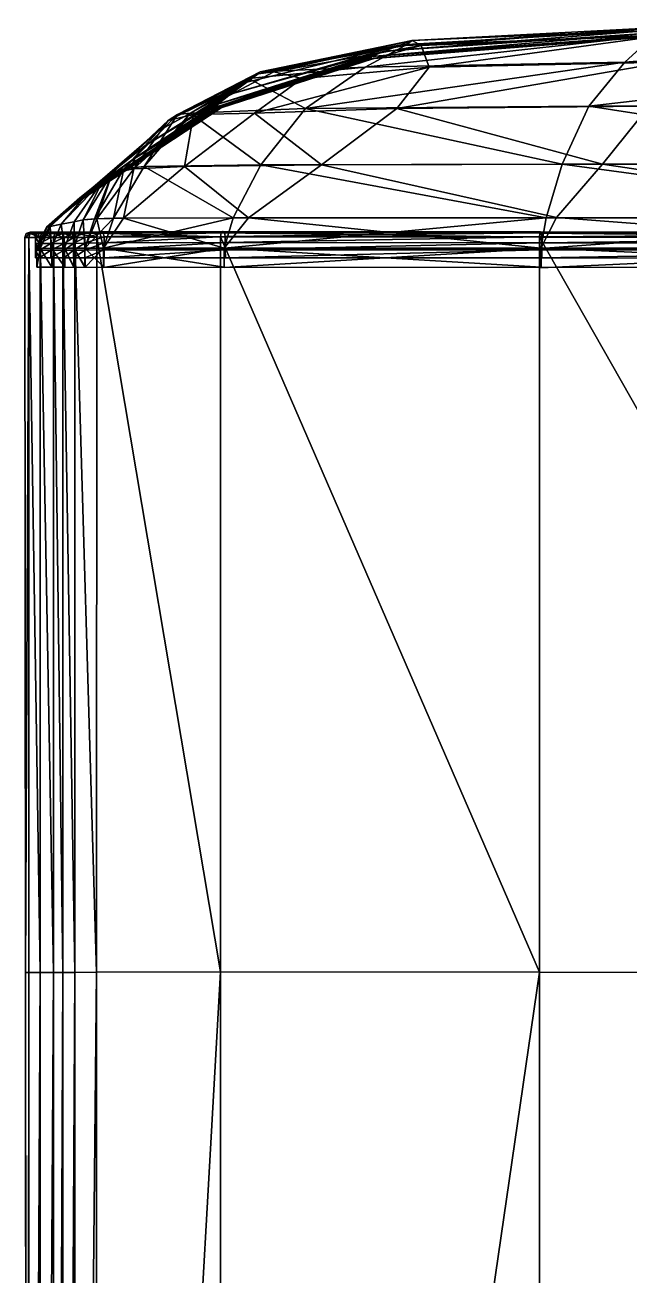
# Model space of a CAD drawing. Header units: centimetres. Extents: x -507 to 507, y -426 to 426.
# Drawn here: x -507.2 to -467, y 342.4 to 425.7 of the extents above; entities that cross this region are included whole.
import ezdxf

# ---------------------------------------------------------------- set-up
doc = ezdxf.new("R2010")
doc.units = ezdxf.units.CM
doc.layers.add('fabric', color=7, linetype='Continuous', true_color=0xb01a1a)

msp = doc.modelspace()

# ---------------------------------------------------------------- meshes
at = {"layer": 'fabric', "color": 161, "true_color": 0x9a9ae5}
mesh = msp.add_polyface(dxfattribs=at)
corners = [(-488.524, 420.157, 173.989), (-469.65, 420.322, 175.136), (-471.406, 416.458, 182.663), (-491.495, 416.397, 180.326), (-472.476, 412.882, 186.623), (-467.235, 423.239, 163.12), (-465.267, 425.038, 147.776), (-484.539, 422.913, 165.264), (-481.886, 424.367, 152.949), (-465.948, 425.15, 73.087), (-483.271, 423.984, 75.293), (-484.134, 423.623, 27.753), (-466.458, 424.946, 27.202), (-465.303, 425.385, 106.683), (-482.175, 424.403, 110.809), (-466.505, 424.879, -33.253), (-484.205, 423.503, -33.253), (-466.379, 424.879, -89.053), (-483.985, 423.503, -89.054), (-464.849, 425.551, 130.272), (-481.406, 424.697, 135.745), (-468.722, 416.457, -381.019), (-465.624, 420.322, -373.946), (-482.43, 420.156, -375.181), (-487.47, 416.397, -381.404), (-471.804, 412.887, -384.975), (-464.552, 423.239, -363.29), (-480.29, 422.912, -366.796), (-464.596, 425.038, -349.308), (-480.824, 424.366, -354.821), (-465.948, 425.149, -275.072), (-466.472, 424.946, -234.183), (-484.158, 423.623, -234.735), (-483.271, 423.984, -277.278), (-465.303, 425.385, -308.668), (-482.175, 424.402, -312.794), (-466.559, 424.878, -188.716), (-484.301, 423.503, -188.716), (-466.448, 424.878, -147.902), (-484.105, 423.503, -147.902), (-472.83, 410.852, -386.279), (-492.335, 412.882, -385.257), (-481.406, 424.696, -337.731), (-464.849, 425.551, -332.257), (-466.374, 424.879, -120.976), (-483.976, 423.502, -120.976)]
mesh.append_faces([[corners[k] for k in face] for face in [(0, 1, 2), (3, 2, 4), (5, 1, 0), (6, 5, 7), (7, 8, 6), (9, 10, 11), (11, 12, 9), (10, 9, 13), (13, 14, 10), (15, 12, 11), (11, 16, 15), (17, 15, 16), (16, 18, 17), (19, 6, 8), (8, 20, 19), (13, 19, 20), (20, 14, 13), (21, 22, 23), (23, 24, 21), (25, 21, 24), (26, 27, 23), (23, 22, 26), (27, 26, 28), (28, 29, 27), (30, 31, 32), (32, 33, 30), (34, 30, 33), (33, 35, 34), (36, 37, 32), (32, 31, 36), (37, 36, 38), (38, 39, 37), (40, 25, 41), (42, 43, 34), (34, 35, 42), (43, 42, 29), (29, 28, 43), (44, 45, 39), (39, 38, 44), (45, 44, 17), (17, 18, 45)]], dxfattribs={"vtx2": -1, "color": 161})
mesh = msp.add_polyface(dxfattribs=at)
corners = [(-472.857, 411.947, 188.301), (-445.053, 411.917, 189.438), (-445.066, 411.82, 189.704), (-472.908, 411.854, 188.587), (-472.805, 411.864, 188.016), (-445.04, 411.836, 189.171), (-444.69, 416.451, 183.786), (-471.406, 416.458, 182.663), (-469.65, 420.322, 175.136), (-444.252, 420.348, 175.476), (-444.958, 412.865, 187.735), (-472.476, 412.882, 186.623), (-467.235, 423.239, 163.12), (-465.267, 425.038, 147.776), (-443.154, 425.165, 143.579), (-443.649, 423.313, 161.086), (-443.28, 425.465, 71.332), (-465.948, 425.15, 73.087), (-466.458, 424.946, 27.202), (-443.14, 425.618, 103.4), (-465.303, 425.385, 106.683), (-466.505, 424.879, -33.253), (-466.379, 424.879, -89.053), (-443.364, 425.288, -89.054), (-443.395, 425.288, -33.253), (-443.39, 425.332, 26.763), (-464.849, 425.551, 130.272), (-443.041, 425.726, 125.916), (-472.857, 411.946, -386.657), (-472.908, 411.854, -386.942), (-445.066, 411.82, -385.337), (-445.053, 411.917, -385.071), (-472.805, 411.864, -386.371), (-445.04, 411.836, -384.805), (-468.722, 416.457, -381.019), (-471.804, 412.887, -384.975), (-444.79, 412.87, -383.365), (-444.02, 416.45, -379.419), (-465.624, 420.322, -373.946), (-442.978, 423.312, -359.896), (-464.552, 423.239, -363.29), (-442.986, 425.165, -344.77), (-464.596, 425.038, -349.308), (-465.948, 425.149, -275.072), (-465.303, 425.385, -308.668), (-443.14, 425.618, -305.385), (-466.472, 424.946, -234.183), (-443.28, 425.464, -273.317), (-443.409, 425.288, -188.716), (-466.559, 424.878, -188.716), (-443.393, 425.332, -233.744), (-443.381, 425.288, -147.902), (-466.448, 424.878, -147.902), (-445.046, 410.855, -384.666), (-464.849, 425.551, -332.257), (-443.041, 425.726, -327.901), (-443.363, 425.288, -120.976), (-466.374, 424.879, -120.976), (-472.833, 410.834, 187.938)]
mesh.append_faces([[corners[k] for k in face] for face in [(0, 1, 2), (2, 3, 0), (1, 0, 4), (4, 5, 1), (6, 7, 8), (8, 9, 6), (7, 6, 10), (10, 11, 7), (12, 13, 14), (14, 15, 12), (8, 12, 15), (15, 9, 8), (16, 17, 18), (19, 20, 17), (21, 22, 23), (23, 24, 21), (18, 21, 24), (24, 25, 18), (26, 20, 19), (13, 26, 27), (28, 29, 30), (30, 31, 28), (32, 28, 31), (31, 33, 32), (34, 35, 36), (36, 37, 34), (38, 34, 37), (39, 40, 38), (41, 42, 40), (43, 44, 45), (46, 43, 47), (48, 49, 46), (46, 50, 48), (49, 48, 51), (51, 52, 49), (53, 36, 35), (45, 44, 54), (55, 54, 42), (56, 57, 52), (23, 22, 57), (58, 11, 10)]], dxfattribs={"vtx2": -1, "color": 161})
mesh = msp.add_polyface(dxfattribs=at)
corners = [(-494.038, 411.965, 185.777), (-472.857, 411.947, 188.301), (-472.908, 411.854, 188.587), (-494.149, 411.87, 186.052), (-493.927, 411.885, 185.501), (-472.805, 411.864, 188.016), (-471.406, 416.458, 182.663), (-491.495, 416.397, 180.326), (-488.524, 420.157, 173.989), (-472.476, 412.882, 186.623), (-493.343, 412.878, 184.182), (-491.538, 422.615, 157.235), (-481.886, 424.367, 152.949), (-484.539, 422.913, 165.264), (-492.316, 422.168, 166.107), (-467.235, 423.239, 163.12), (-494.374, 420.441, 28.238), (-484.134, 423.623, 27.753), (-483.271, 423.984, 75.293), (-493.53, 421.124, 77.232), (-482.175, 424.403, 110.809), (-492.443, 421.916, 114.436), (-483.985, 423.503, -89.054), (-484.205, 423.503, -33.253), (-494.408, 420.213, -33.253), (-491.68, 422.472, 140.558), (-481.406, 424.697, 135.745), (-472.857, 411.946, -386.657), (-472.805, 411.864, -386.371), (-493.927, 411.885, -386.579), (-494.038, 411.964, -386.854), (-472.908, 411.854, -386.942), (-494.149, 411.869, -387.13), (-487.47, 416.397, -381.404), (-482.43, 420.156, -375.181), (-491.935, 419.853, -373.134), (-492.335, 412.882, -385.257), (-471.804, 412.887, -384.975), (-480.29, 422.912, -366.796), (-488.738, 422.168, -368.092), (-480.824, 424.366, -354.821), (-490.644, 422.615, -359.221), (-493.53, 421.124, -279.217), (-492.443, 421.916, -316.421), (-482.175, 424.402, -312.794), (-483.271, 423.984, -277.278), (-484.158, 423.623, -234.735), (-494.401, 420.441, -235.219), (-484.301, 423.503, -188.716), (-494.517, 420.213, -188.716), (-484.105, 423.503, -147.902), (-491.68, 422.472, -342.543), (-481.406, 424.696, -337.731), (-494.294, 420.213, -147.902), (-483.976, 423.502, -120.976), (-494.147, 420.213, -120.976), (-493.958, 410.843, 185.467)]
mesh.append_faces([[corners[k] for k in face] for face in [(0, 1, 2), (2, 3, 0), (1, 0, 4), (4, 5, 1), (6, 7, 8), (9, 10, 7), (11, 12, 13), (14, 13, 8), (8, 13, 15), (16, 17, 18), (19, 18, 20), (20, 21, 19), (22, 23, 24), (23, 17, 16), (25, 21, 20), (20, 26, 25), (11, 25, 26), (26, 12, 11), (27, 28, 29), (29, 30, 27), (31, 27, 30), (30, 32, 31), (33, 34, 35), (33, 36, 37), (38, 39, 35), (35, 34, 38), (39, 38, 40), (40, 41, 39), (42, 43, 44), (44, 45, 42), (45, 46, 47), (47, 46, 48), (49, 48, 50), (51, 52, 44), (44, 43, 51), (52, 51, 41), (41, 40, 52), (53, 50, 54), (55, 54, 22), (56, 10, 9)]], dxfattribs={"vtx2": -1, "color": 161})
mesh = msp.add_polyface(dxfattribs=at)
corners = [(-502.016, 411.864, 180.676), (-493.927, 411.885, 185.501), (-494.038, 411.965, 185.777), (-499.287, 416.303, 175.954), (-491.495, 416.397, 180.326), (-493.343, 412.878, 184.182), (-496.184, 419.854, 171.148), (-488.524, 420.157, 173.989), (-492.316, 422.168, 166.107), (-497.052, 419.756, 162.065), (-491.538, 422.615, 157.235), (-484.539, 422.913, 165.264), (-499.932, 416.827, 28.665), (-494.374, 420.441, 28.238), (-493.53, 421.124, 77.232), (-483.271, 423.984, 75.293), (-499.228, 417.678, 78.93), (-492.443, 421.916, 114.436), (-494.408, 420.213, -33.253), (-494.157, 420.213, -89.053), (-499.951, 416.543, -33.244), (-483.985, 423.503, -89.054), (-484.205, 423.503, -33.253), (-491.68, 422.472, 140.558), (-497.678, 419.36, 144.772), (-498.317, 418.666, 117.612), (-496.603, 416.303, -377.939), (-500.653, 412.858, -381.453), (-492.335, 412.882, -385.257), (-487.47, 416.397, -381.404), (-491.935, 419.853, -373.134), (-495.99, 419.756, -364.051), (-488.738, 422.168, -368.092), (-490.644, 422.615, -359.221), (-493.53, 421.124, -279.217), (-494.401, 420.441, -235.219), (-499.956, 416.827, -235.642), (-492.443, 421.916, -316.421), (-499.228, 417.678, -280.916), (-483.271, 423.984, -277.278), (-494.517, 420.213, -188.716), (-484.301, 423.503, -188.716), (-484.105, 423.503, -147.902), (-494.294, 420.213, -147.902), (-500.046, 416.543, -188.709), (-493.952, 410.86, -386.53), (-497.678, 419.359, -346.757), (-491.68, 422.472, -342.543), (-498.317, 418.666, -319.598), (-499.851, 416.543, -147.891), (-494.147, 420.213, -120.976), (-483.976, 423.502, -120.976), (-499.722, 416.542, -120.96)]
mesh.append_faces([[corners[k] for k in face] for face in [(0, 1, 2), (3, 4, 5), (4, 3, 6), (6, 7, 4), (8, 6, 9), (9, 10, 8), (11, 8, 10), (7, 6, 8), (12, 13, 14), (15, 14, 13), (16, 14, 17), (18, 13, 12), (19, 18, 20), (18, 19, 21), (13, 18, 22), (23, 10, 9), (9, 24, 23), (17, 23, 24), (24, 25, 17), (26, 27, 28), (28, 29, 26), (30, 26, 29), (26, 30, 31), (32, 33, 31), (31, 30, 32), (34, 35, 36), (37, 34, 38), (35, 34, 39), (36, 35, 40), (41, 40, 35), (42, 43, 40), (44, 40, 43), (45, 28, 27), (46, 47, 37), (37, 48, 46), (47, 46, 31), (31, 33, 47), (49, 43, 50), (51, 50, 43), (21, 19, 50), (52, 50, 19)]], dxfattribs={"vtx2": -1, "color": 161})
mesh = msp.add_polyface(dxfattribs=at)
corners = [(-502.201, 411.946, 180.885), (-494.038, 411.965, 185.777), (-494.149, 411.87, 186.052), (-502.386, 411.854, 181.094), (-502.016, 411.864, 180.676), (-493.343, 412.878, 184.182), (-501.326, 412.854, 179.47), (-499.287, 416.303, 175.954), (-500.637, 416.133, 166.384), (-497.052, 419.756, 162.065), (-496.184, 419.854, 171.148), (-503.563, 414.207, 29.043), (-499.932, 416.827, 28.665), (-499.228, 417.678, 78.93), (-502.868, 414.756, 80.413), (-498.317, 418.666, 117.612), (-502.008, 415.393, 120.386), (-493.53, 421.124, 77.232), (-492.443, 421.916, 114.436), (-499.951, 416.543, -33.244), (-494.408, 420.213, -33.253), (-499.732, 416.542, -89.038), (-494.157, 420.213, -89.053), (-501.405, 415.841, 148.452), (-497.678, 419.36, 144.772), (-502.201, 411.946, -382.871), (-502.386, 411.854, -383.079), (-494.149, 411.869, -387.13), (-494.038, 411.964, -386.854), (-502.016, 411.864, -382.661), (-493.927, 411.885, -386.579), (-495.99, 419.756, -364.051), (-499.966, 416.132, -368.369), (-496.603, 416.303, -377.939), (-500.653, 412.858, -381.453), (-502.43, 412.81, -371.416), (-502.868, 414.756, -282.399), (-502.008, 415.393, -322.371), (-498.317, 418.666, -319.598), (-499.228, 417.678, -280.916), (-499.956, 416.827, -235.642), (-503.577, 414.207, -236.008), (-493.53, 421.124, -279.217), (-492.443, 421.916, -316.421), (-494.517, 420.213, -188.716), (-500.046, 416.543, -188.709), (-494.294, 420.213, -147.902), (-499.851, 416.543, -147.891), (-501.405, 415.84, -350.437), (-497.678, 419.359, -346.757), (-494.147, 420.213, -120.976), (-499.722, 416.542, -120.96), (-503.615, 414.024, -147.855), (-503.541, 414.023, -120.913), (-502.002, 410.845, 180.642)]
mesh.append_faces([[corners[k] for k in face] for face in [(0, 1, 2), (2, 3, 0), (1, 0, 4), (5, 6, 7), (8, 7, 6), (7, 8, 9), (9, 10, 7), (11, 12, 13), (14, 13, 15), (15, 16, 14), (17, 13, 12), (18, 15, 13), (12, 19, 20), (19, 21, 22), (23, 16, 15), (15, 24, 23), (8, 23, 24), (24, 9, 8), (25, 26, 27), (27, 28, 25), (29, 25, 28), (28, 30, 29), (31, 32, 33), (34, 33, 32), (32, 35, 34), (36, 37, 38), (38, 39, 36), (39, 40, 41), (40, 39, 42), (39, 38, 43), (44, 45, 40), (46, 47, 45), (48, 49, 38), (38, 37, 48), (49, 48, 32), (32, 31, 49), (50, 51, 47), (22, 21, 51), (52, 47, 51), (53, 51, 21), (54, 6, 5)]], dxfattribs={"vtx2": -1, "color": 161})
mesh = msp.add_polyface(dxfattribs=at)
corners = [(-503.564, 411.919, 170.629), (-502.201, 411.946, 180.885), (-502.386, 411.854, 181.094), (-503.81, 411.83, 170.761), (-503.318, 411.833, 170.496), (-502.016, 411.864, 180.676), (-504.345, 411.91, 152.008), (-501.326, 412.854, 179.47), (-502.6, 412.807, 169.431), (-500.637, 416.133, 166.384), (-499.228, 417.678, 78.93), (-502.868, 414.756, 80.413), (-503.563, 414.207, 29.043), (-504.82, 412.447, 81.445), (-502.008, 415.393, 120.386), (-503.953, 412.615, 122.316), (-501.405, 415.841, 148.452), (-503.344, 412.731, 151.012), (-503.98, 410.846, 151.867), (-503.247, 410.844, 170.448), (-502.201, 411.946, -382.871), (-502.016, 411.864, -382.661), (-503.318, 411.832, -372.481), (-503.564, 411.919, -372.614), (-502.386, 411.854, -383.079), (-503.81, 411.83, -372.747), (-504.345, 411.91, -353.993), (-502.008, 415.393, -322.371), (-502.868, 414.756, -282.399), (-504.82, 412.447, -283.43), (-503.953, 412.615, -324.301), (-503.577, 414.207, -236.008), (-499.228, 417.678, -280.916), (-501.993, 410.86, -382.62), (-500.653, 412.858, -381.453), (-502.43, 412.81, -371.416), (-503.343, 412.732, -352.998), (-501.405, 415.84, -350.437), (-499.966, 416.132, -368.369), (-503.975, 410.853, -353.854), (-503.239, 410.856, -372.433), (-503.726, 414.024, -188.69), (-499.956, 416.827, -235.642), (-500.046, 416.543, -188.709), (-503.615, 414.024, -147.855), (-499.851, 416.543, -147.891), (-499.951, 416.543, -33.244), (-503.671, 414.024, -33.216), (-503.546, 414.023, -88.992), (-499.732, 416.542, -89.038), (-499.932, 416.827, 28.665), (-499.722, 416.542, -120.96), (-503.541, 414.023, -120.913)]
mesh.append_faces([[corners[k] for k in face] for face in [(0, 1, 2), (2, 3, 0), (1, 0, 4), (4, 5, 1), (6, 0, 3), (7, 8, 9), (10, 11, 12), (13, 11, 14), (14, 15, 13), (16, 9, 8), (8, 17, 16), (14, 16, 17), (17, 15, 14), (15, 17, 18), (17, 8, 19), (20, 21, 22), (22, 23, 20), (24, 20, 23), (23, 25, 24), (25, 23, 26), (27, 28, 29), (29, 30, 27), (31, 28, 32), (33, 34, 35), (36, 37, 27), (27, 30, 36), (37, 36, 35), (35, 38, 37), (39, 36, 30), (40, 35, 36), (41, 31, 42), (42, 43, 41), (44, 41, 43), (43, 45, 44), (46, 47, 48), (48, 49, 46), (47, 46, 50), (50, 12, 47), (51, 52, 44), (49, 48, 52), (19, 8, 7)]], dxfattribs={"vtx2": -1, "color": 161})
mesh = msp.add_polyface(dxfattribs=at)
corners = [(-504.966, 411.91, 123.067), (-504.345, 411.91, 152.008), (-504.611, 411.822, 152.103), (-504.7, 411.822, 122.995), (-503.564, 411.919, 170.629), (-504.078, 411.822, 151.913), (-505.852, 411.91, 81.847), (-505.233, 411.822, 123.138), (-506.615, 411.91, 29.392), (-506.119, 411.822, 81.885), (-506.349, 411.822, 29.383), (-505.586, 411.822, 81.808), (-502.868, 414.756, 80.413), (-504.82, 412.447, 81.445), (-505.557, 412.303, 29.3), (-503.563, 414.207, 29.043), (-503.953, 412.615, 122.316), (-504.586, 410.847, 122.961), (-504.078, 411.822, -353.898), (-504.345, 411.91, -353.993), (-503.564, 411.919, -372.614), (-504.7, 411.822, -324.98), (-504.966, 411.91, -325.052), (-504.611, 411.822, -354.088), (-505.233, 411.822, -325.123), (-505.852, 411.91, -283.832), (-505.586, 411.822, -283.794), (-506.349, 411.822, -231.368), (-506.615, 411.91, -231.378), (-506.119, 411.822, -283.87), (-502.868, 414.756, -282.399), (-503.577, 414.207, -236.008), (-505.56, 412.303, -236.267), (-504.82, 412.447, -283.43), (-504.585, 410.848, -324.946), (-503.953, 412.615, -324.301), (-506.87, 411.91, -168.733), (-506.87, 411.91, -100.993), (-506.603, 411.822, -168.733), (-507.136, 411.822, -100.993), (-507.136, 411.822, -168.733), (-506.87, 411.91, -33.252), (-506.603, 411.822, -33.252), (-507.136, 411.822, -33.252), (-503.726, 414.024, -188.69), (-503.615, 414.024, -147.855), (-505.757, 412.254, -147.86), (-505.785, 412.254, -188.693), (-503.671, 414.024, -33.216), (-505.771, 412.255, -33.22), (-505.74, 412.254, -88.999), (-503.546, 414.023, -88.992), (-503.541, 414.023, -120.913), (-505.739, 412.254, -120.92)]
mesh.append_faces([[corners[k] for k in face] for face in [(0, 1, 2), (1, 0, 3), (4, 1, 5), (6, 0, 7), (8, 6, 9), (6, 8, 10), (0, 6, 11), (12, 13, 14), (14, 15, 12), (13, 16, 17), (18, 19, 20), (21, 22, 19), (23, 19, 22), (24, 22, 25), (26, 25, 22), (27, 28, 25), (29, 25, 28), (30, 31, 32), (32, 33, 30), (34, 35, 33), (36, 28, 27), (37, 36, 38), (36, 37, 39), (28, 36, 40), (39, 37, 41), (42, 41, 37), (10, 8, 41), (43, 41, 8), (44, 45, 46), (46, 47, 44), (31, 44, 47), (47, 32, 31), (48, 49, 50), (50, 51, 48), (49, 48, 15), (15, 14, 49), (52, 53, 46), (46, 45, 52), (53, 52, 51), (51, 50, 53)]], dxfattribs={"vtx2": -1, "color": 161})
mesh = msp.add_polyface(dxfattribs=at)
corners = [(-504.611, 411.172, 122.971), (-505.497, 411.172, 81.795), (-505.497, 410.71, 81.795), (-506.26, 411.172, 29.379), (-506.26, 410.71, 29.379), (-505.233, 411.822, 123.138), (-506.119, 411.822, 81.885), (-505.852, 411.91, 81.847), (-506.349, 411.822, 29.383), (-505.586, 411.822, 81.808), (-505.454, 410.841, 81.79), (-506.203, 410.836, 29.365), (-505.557, 412.303, 29.3), (-504.82, 412.447, 81.445), (-505.322, 411.56, 123.162), (-506.207, 411.56, 81.897), (-505.497, 411.56, 81.795), (-506.26, 411.56, 29.379), (-504.611, 411.56, 122.971), (-504.7, 411.822, 122.995), (-506.26, 410.71, -231.364), (-506.26, 411.172, -231.365), (-505.497, 411.172, -283.78), (-505.852, 411.91, -283.832), (-506.119, 411.822, -283.87), (-505.233, 411.822, -325.123), (-505.586, 411.822, -283.794), (-506.349, 411.822, -231.368), (-505.454, 410.841, -283.775), (-504.82, 412.447, -283.43), (-505.56, 412.303, -236.267), (-506.203, 410.836, -236.368), (-506.207, 411.56, -283.883), (-505.322, 411.56, -325.147), (-505.497, 411.56, -283.781), (-506.26, 411.56, -231.365), (-504.7, 411.822, -324.98), (-504.611, 411.56, -324.956), (-506.514, 411.172, -168.733), (-506.514, 411.172, -33.253), (-506.453, 410.834, -188.753), (-505.785, 412.254, -188.693), (-506.453, 410.834, -147.972), (-505.757, 412.254, -147.86), (-505.771, 412.255, -33.22), (-506.453, 410.834, -33.306), (-506.453, 410.834, -89.143), (-505.74, 412.254, -88.999), (-505.739, 412.254, -120.92), (-506.453, 410.834, -121.067)]
mesh.append_faces([[corners[k] for k in face] for face in [(0, 1, 2), (1, 3, 4), (5, 6, 7), (8, 9, 7), (10, 11, 12), (12, 13, 10), (14, 15, 6), (6, 5, 14), (16, 17, 3), (3, 1, 16), (18, 16, 1), (19, 9, 16), (17, 16, 9), (9, 8, 17), (20, 21, 22), (23, 24, 25), (23, 26, 27), (28, 29, 30), (30, 31, 28), (24, 32, 33), (33, 25, 24), (34, 22, 21), (21, 35, 34), (26, 34, 35), (35, 27, 26), (34, 26, 36), (22, 34, 37), (38, 21, 20), (4, 3, 39), (40, 31, 30), (30, 41, 40), (42, 40, 41), (41, 43, 42), (44, 45, 46), (46, 47, 44), (45, 44, 12), (12, 11, 45), (48, 49, 42), (42, 43, 48), (49, 48, 47), (47, 46, 49)]], dxfattribs={"vtx2": -1, "color": 161})
mesh = msp.add_polyface(dxfattribs=at)
corners = [(-503.81, 411.83, 170.761), (-504.611, 411.822, 152.103), (-504.345, 411.91, 152.008), (-505.233, 411.822, 123.138), (-504.966, 411.91, 123.067), (-504.7, 411.822, 122.995), (-504.078, 411.822, 151.913), (-505.586, 411.822, 81.808), (-503.235, 411.182, 170.451), (-503.989, 411.172, 151.881), (-503.989, 410.71, 151.881), (-504.611, 411.172, 122.971), (-504.611, 410.71, 122.971), (-504.586, 410.847, 122.961), (-505.454, 410.841, 81.79), (-504.82, 412.447, 81.445), (-503.98, 410.846, 151.867), (-503.953, 412.615, 122.316), (-504.7, 411.56, 152.135), (-505.322, 411.56, 123.162), (-503.892, 411.567, 170.805), (-505.497, 411.172, 81.795), (-504.611, 411.56, 122.971), (-505.497, 411.56, 81.795), (-503.989, 411.56, 151.881), (-503.235, 411.571, 170.452), (-503.318, 411.833, 170.496), (-504.345, 411.91, -353.993), (-504.611, 411.822, -354.088), (-503.81, 411.83, -372.747), (-504.078, 411.822, -353.898), (-504.7, 411.822, -324.98), (-504.966, 411.91, -325.052), (-505.233, 411.822, -325.123), (-505.497, 410.71, -283.78), (-505.497, 411.172, -283.78), (-504.611, 411.172, -324.956), (-505.586, 411.822, -283.794), (-504.611, 410.71, -324.956), (-503.989, 411.172, -353.866), (-503.989, 410.71, -353.866), (-503.235, 411.181, -372.436), (-504.82, 412.447, -283.43), (-505.454, 410.841, -283.775), (-504.585, 410.848, -324.946), (-503.953, 412.615, -324.301), (-503.975, 410.853, -353.854), (-504.7, 411.56, -354.12), (-503.892, 411.567, -372.791), (-505.322, 411.56, -325.147), (-504.611, 411.56, -324.956), (-505.497, 411.56, -283.781), (-503.989, 411.56, -353.867), (-503.318, 411.832, -372.481), (-503.235, 411.57, -372.437)]
mesh.append_faces([[corners[k] for k in face] for face in [(0, 1, 2), (1, 3, 4), (5, 6, 2), (7, 5, 4), (8, 9, 10), (9, 11, 12), (13, 14, 15), (16, 13, 17), (18, 19, 3), (3, 1, 18), (20, 18, 1), (1, 0, 20), (21, 11, 22), (23, 22, 5), (24, 22, 11), (11, 9, 24), (25, 24, 9), (26, 6, 24), (22, 24, 6), (6, 5, 22), (27, 28, 29), (27, 30, 31), (32, 33, 28), (34, 35, 36), (32, 31, 37), (38, 36, 39), (40, 39, 41), (42, 43, 44), (45, 44, 46), (28, 47, 48), (48, 29, 28), (47, 28, 33), (33, 49, 47), (31, 50, 51), (50, 36, 35), (52, 39, 36), (36, 50, 52), (30, 52, 50), (50, 31, 30), (52, 30, 53), (39, 52, 54)]], dxfattribs={"vtx2": -1, "color": 161})
mesh = msp.add_polyface(dxfattribs=at)
corners = [(-504.078, 411.822, 151.913), (-503.318, 411.833, 170.496), (-503.564, 411.919, 170.629), (-493.886, 411.229, 185.405), (-501.952, 411.21, 180.604), (-501.946, 410.732, 180.596), (-503.233, 410.715, 170.449), (-503.235, 411.182, 170.451), (-503.247, 410.844, 170.448), (-503.98, 410.846, 151.867), (-503.344, 412.731, 151.012), (-502.447, 411.59, 181.164), (-503.892, 411.567, 170.805), (-503.81, 411.83, 170.761), (-502.386, 411.854, 181.094), (-494.186, 411.605, 186.144), (-494.149, 411.87, 186.052), (-501.954, 411.603, 180.606), (-503.235, 411.571, 170.452), (-493.889, 411.625, 185.409), (-493.927, 411.885, 185.501), (-502.016, 411.864, 180.676), (-503.989, 411.172, 151.881), (-503.989, 411.56, 151.881), (-503.564, 411.919, -372.614), (-503.318, 411.832, -372.481), (-504.078, 411.822, -353.898), (-503.233, 410.715, -372.434), (-503.235, 411.181, -372.436), (-501.952, 411.21, -382.589), (-501.946, 410.731, -382.582), (-493.887, 411.229, -386.483), (-493.877, 410.742, -386.471), (-502.43, 412.81, -371.416), (-503.239, 410.856, -372.433), (-501.993, 410.86, -382.62), (-500.653, 412.858, -381.453), (-493.952, 410.86, -386.53), (-503.343, 412.732, -352.998), (-503.975, 410.853, -353.854), (-502.386, 411.854, -383.079), (-502.447, 411.589, -383.149), (-494.186, 411.604, -387.222), (-494.149, 411.869, -387.13), (-503.81, 411.83, -372.747), (-503.892, 411.567, -372.791), (-501.954, 411.603, -382.592), (-503.235, 411.57, -372.437), (-502.016, 411.864, -382.661), (-493.927, 411.885, -386.579), (-493.889, 411.625, -386.486), (-503.989, 411.56, -353.867), (-503.989, 411.172, -353.866), (-501.326, 412.854, 179.47), (-502.002, 410.845, 180.642)]
mesh.append_faces([[corners[k] for k in face] for face in [(0, 1, 2), (3, 4, 5), (6, 5, 4), (4, 7, 6), (8, 9, 10), (11, 12, 13), (13, 14, 11), (15, 11, 14), (14, 16, 15), (17, 18, 7), (7, 4, 17), (19, 17, 4), (4, 3, 19), (17, 19, 20), (20, 21, 17), (18, 17, 21), (21, 1, 18), (22, 7, 18), (23, 18, 1), (24, 25, 26), (27, 28, 29), (30, 29, 31), (31, 32, 30), (33, 34, 35), (36, 35, 37), (38, 39, 34), (40, 41, 42), (42, 43, 40), (41, 40, 44), (44, 45, 41), (46, 29, 28), (28, 47, 46), (48, 46, 47), (47, 25, 48), (46, 48, 49), (49, 50, 46), (29, 46, 50), (50, 31, 29), (25, 47, 51), (47, 28, 52), (53, 54, 8)]], dxfattribs={"vtx2": -1, "color": 161})
mesh = msp.add_polyface(dxfattribs=at)
corners = [(-445.035, 411.168, 189.108), (-472.785, 411.21, 187.918), (-472.779, 410.732, 187.91), (-493.877, 410.742, 185.394), (-493.886, 411.229, 185.405), (-501.946, 410.732, 180.596), (-472.926, 411.59, 188.682), (-494.186, 411.605, 186.144), (-494.149, 411.87, 186.052), (-472.908, 411.854, 188.587), (-445.07, 411.554, 189.778), (-445.066, 411.82, 189.704), (-472.787, 411.603, 187.92), (-493.889, 411.625, 185.409), (-445.035, 411.569, 189.098), (-445.04, 411.836, 189.171), (-472.805, 411.864, 188.016), (-493.927, 411.885, 185.501), (-417.021, 411.837, 189.917), (-417.021, 411.782, 190.411), (-445.053, 411.917, 189.438), (-417.021, 411.509, 190.435), (-472.785, 411.21, -386.273), (-472.779, 410.731, -386.266), (-493.877, 410.742, -386.471), (-493.887, 411.229, -386.483), (-445.035, 411.168, -384.742), (-492.335, 412.882, -385.257), (-493.952, 410.86, -386.53), (-472.83, 410.852, -386.279), (-471.804, 412.887, -384.975), (-445.046, 410.855, -384.666), (-472.908, 411.854, -386.942), (-472.926, 411.589, -387.037), (-445.07, 411.554, -385.411), (-445.066, 411.82, -385.337), (-494.149, 411.869, -387.13), (-494.186, 411.604, -387.222), (-472.787, 411.603, -386.276), (-493.889, 411.625, -386.486), (-472.805, 411.864, -386.371), (-493.927, 411.885, -386.579), (-445.04, 411.836, -384.805), (-445.035, 411.568, -384.731), (-445.053, 411.917, -385.071), (-417.021, 411.782, -385.138), (-417.021, 411.508, -385.161), (-493.343, 412.878, 184.182), (-493.958, 410.843, 185.467), (-502.002, 410.845, 180.642), (-444.958, 412.865, 187.735), (-445.047, 410.837, 189.044), (-472.833, 410.834, 187.938), (-472.476, 412.882, 186.623)]
mesh.append_faces([[corners[k] for k in face] for face in [(0, 1, 2), (3, 2, 1), (1, 4, 3), (5, 3, 4), (6, 7, 8), (8, 9, 6), (10, 6, 9), (9, 11, 10), (12, 13, 4), (4, 1, 12), (14, 12, 1), (1, 0, 14), (12, 14, 15), (15, 16, 12), (13, 12, 16), (16, 17, 13), (18, 15, 14), (19, 11, 20), (21, 10, 11), (22, 23, 24), (24, 25, 22), (23, 22, 26), (27, 28, 29), (30, 29, 31), (32, 33, 34), (34, 35, 32), (33, 32, 36), (36, 37, 33), (38, 22, 25), (25, 39, 38), (40, 38, 39), (39, 41, 40), (38, 40, 42), (42, 43, 38), (22, 38, 43), (43, 26, 22), (44, 35, 45), (35, 34, 46), (47, 48, 49), (50, 51, 52), (53, 52, 48)]], dxfattribs={"vtx2": -1, "color": 161})
mesh = msp.add_polyface(dxfattribs=at)
corners = [(-506.119, 411.822, 81.885), (-506.882, 411.822, 29.402), (-506.615, 411.91, 29.392), (-506.207, 411.56, 81.897), (-506.97, 411.56, 29.405), (-506.615, 411.91, -231.378), (-506.882, 411.822, -231.387), (-506.119, 411.822, -283.87), (-506.207, 411.56, -283.883), (-506.97, 411.56, -231.39), (-507.225, 411.56, -168.733), (-507.136, 411.822, -168.733), (-507.225, 411.56, -100.993), (-507.136, 411.822, -100.993), (-506.349, 411.822, -231.368), (-506.603, 411.822, -168.733), (-506.87, 411.91, -168.733), (-506.603, 411.822, -100.993), (-506.87, 411.91, -100.993), (-506.514, 411.56, -168.733), (-506.26, 411.56, -231.365), (-506.26, 411.172, -231.365), (-506.514, 411.172, -168.733), (-506.514, 411.56, -100.993), (-506.514, 411.172, -100.993), (-506.514, 410.71, -168.733), (-507.136, 411.822, -33.252), (-507.225, 411.56, -33.253), (-506.87, 411.91, -33.252), (-506.603, 411.822, -33.252), (-506.349, 411.822, 29.383), (-506.514, 411.56, -33.253), (-506.514, 411.172, -33.253), (-506.26, 411.172, 29.379), (-506.26, 411.56, 29.379), (-506.514, 410.71, -33.253)]
mesh.append_faces([[corners[k] for k in face] for face in [(0, 1, 2), (3, 4, 1), (1, 0, 3), (5, 6, 7), (8, 7, 6), (6, 9, 8), (10, 9, 6), (6, 11, 10), (12, 10, 11), (11, 13, 12), (14, 15, 16), (15, 17, 18), (13, 11, 16), (11, 6, 5), (19, 20, 21), (21, 22, 19), (23, 19, 22), (22, 24, 23), (19, 23, 17), (17, 15, 19), (20, 19, 15), (15, 14, 20), (24, 22, 25), (26, 27, 12), (12, 13, 26), (27, 26, 1), (1, 4, 27), (28, 26, 13), (18, 17, 29), (28, 29, 30), (2, 1, 26), (31, 29, 17), (17, 23, 31), (32, 31, 23), (23, 24, 32), (31, 32, 33), (33, 34, 31), (29, 31, 34), (34, 30, 29), (35, 32, 24)]], dxfattribs={"vtx2": -1, "color": 161})
mesh = msp.add_polyface(dxfattribs=at)
corners = [(-502.449, 216.339, 181.166), (-502.448, 362.602, 181.164), (-494.186, 362.616, 186.145), (-503.892, 216.322, 170.806), (-503.892, 362.581, 170.805), (-504.7, 216.316, 152.135), (-504.7, 362.574, 152.135), (-505.322, 216.316, 122.875), (-505.322, 362.574, 123.09), (-494.188, 216.35, 186.147), (-472.926, 362.602, 188.682), (-506.207, 216.316, 80.751), (-506.207, 362.574, 81.611), (-502.447, 411.59, 181.164), (-503.892, 411.567, 170.805), (-504.7, 411.56, 152.135), (-505.322, 411.56, 123.162), (-506.207, 411.56, 81.897), (-506.97, 411.56, 29.405), (-506.963, 362.574, 28.975), (-502.447, 411.589, -383.149), (-502.448, 362.602, -383.149), (-494.186, 362.616, -387.223), (-494.186, 411.604, -387.222), (-503.892, 411.567, -372.791), (-503.892, 362.581, -372.791), (-504.7, 411.56, -354.12), (-504.7, 362.574, -354.12), (-505.322, 411.56, -325.147), (-505.322, 362.574, -325.075), (-506.207, 411.56, -283.883), (-506.207, 362.574, -283.596), (-506.97, 411.56, -231.39), (-506.963, 362.573, -230.96), (-502.449, 216.338, -383.151), (-503.892, 216.322, -372.791), (-504.7, 216.316, -354.12), (-506.207, 216.316, -282.736), (-507.225, 411.56, -168.733), (-507.225, 411.56, -100.993), (-507.182, 362.571, -100.993), (-507.196, 362.572, -168.446), (-507.225, 411.56, -33.253), (-507.196, 362.572, -33.539)]
mesh.append_faces([[corners[k] for k in face] for face in [(0, 1, 2), (3, 4, 1), (5, 6, 4), (7, 8, 6), (9, 2, 10), (11, 12, 8), (2, 1, 13), (14, 13, 1), (1, 4, 14), (15, 14, 4), (4, 6, 15), (16, 15, 6), (6, 8, 16), (17, 16, 8), (8, 12, 17), (18, 17, 12), (12, 19, 18), (20, 21, 22), (22, 23, 20), (21, 20, 24), (24, 25, 21), (26, 27, 25), (25, 24, 26), (27, 26, 28), (28, 29, 27), (30, 31, 29), (29, 28, 30), (31, 30, 32), (32, 33, 31), (22, 21, 34), (21, 25, 35), (25, 27, 36), (29, 31, 37), (38, 39, 40), (40, 41, 38), (32, 38, 41), (41, 33, 32), (42, 43, 40), (40, 39, 42), (43, 42, 18), (18, 19, 43)]], dxfattribs={"vtx2": -1, "color": 161})
mesh = msp.add_polyface(dxfattribs=at)
corners = [(-506.26, 410.21, 29.379), (-505.497, 410.21, 81.795), (-505.497, 410.71, 81.795), (-504.611, 410.21, 122.971), (-504.611, 410.71, 122.971), (-503.231, 410.21, 170.446), (-501.938, 410.21, 180.587), (-501.946, 410.732, 180.596), (-493.865, 410.21, 185.379), (-493.877, 410.742, 185.394), (-503.989, 410.21, 151.881), (-503.989, 410.71, 151.881), (-503.233, 410.715, 170.449), (-504.564, 409.584, 122.963), (-505.429, 409.587, 81.792), (-505.454, 410.841, 81.79), (-506.176, 409.587, 29.333), (-506.203, 410.836, 29.365), (-503.98, 410.846, 151.867), (-503.247, 410.844, 170.448), (-503.237, 409.563, 170.45), (-503.963, 409.574, 151.87), (-504.586, 410.847, 122.961), (-502.447, 411.59, 181.164), (-494.186, 411.605, 186.144), (-494.186, 362.616, 186.145), (-505.497, 410.71, -283.78), (-505.497, 410.21, -283.78), (-506.26, 410.21, -231.364), (-504.611, 410.71, -324.956), (-504.611, 410.21, -324.956), (-501.946, 410.731, -382.582), (-501.938, 410.21, -382.572), (-503.231, 410.21, -372.432), (-503.989, 410.71, -353.866), (-503.989, 410.21, -353.866), (-503.233, 410.715, -372.434), (-503.239, 410.856, -372.433), (-503.22, 409.587, -372.434), (-501.98, 409.586, -382.614), (-501.993, 410.86, -382.62), (-493.945, 409.586, -386.515), (-506.203, 410.836, -236.368), (-506.176, 409.587, -236.391), (-505.429, 409.587, -283.777), (-505.454, 410.841, -283.775), (-504.562, 409.587, -324.949), (-504.585, 410.848, -324.946), (-503.953, 409.587, -353.857), (-503.975, 410.853, -353.854), (-506.514, 410.21, -168.733), (-506.514, 410.71, -168.733), (-506.514, 410.21, -100.993), (-506.514, 410.71, -100.993), (-506.514, 410.21, -33.253), (-506.514, 410.71, -33.253), (-506.453, 410.834, -188.753), (-506.453, 410.834, -147.972), (-506.425, 409.587, -148.138), (-506.425, 409.587, -188.843), (-506.453, 410.834, -33.306), (-506.425, 409.587, -33.432), (-506.425, 409.587, -89.355), (-506.453, 410.834, -121.067), (-506.425, 409.587, -121.282), (-506.453, 410.834, -89.143), (-501.997, 409.556, 180.644), (-502.002, 410.845, 180.642), (-493.958, 410.843, 185.467), (-493.957, 409.552, 185.466)]
mesh.append_faces([[corners[k] for k in face] for face in [(0, 1, 2), (1, 3, 4), (5, 6, 7), (6, 8, 9), (3, 10, 11), (10, 5, 12), (13, 14, 15), (14, 16, 17), (18, 19, 20), (20, 21, 18), (21, 13, 22), (23, 24, 25), (26, 27, 28), (29, 30, 27), (31, 32, 33), (34, 35, 30), (36, 33, 35), (37, 38, 39), (40, 39, 41), (42, 43, 44), (45, 44, 46), (47, 46, 48), (49, 48, 38), (28, 50, 51), (50, 52, 53), (53, 52, 54), (55, 54, 0), (56, 57, 58), (58, 59, 56), (59, 43, 42), (60, 61, 62), (17, 16, 61), (63, 64, 58), (58, 57, 63), (64, 63, 65), (65, 62, 64), (66, 67, 68), (68, 69, 66), (67, 66, 20), (20, 19, 67)]], dxfattribs={"vtx2": -1, "color": 161})
mesh = msp.add_polyface(dxfattribs=at)
corners = [(-304.825, 411.59, 188.682), (-304.824, 362.602, 188.682), (-332.68, 362.569, 189.764), (-332.681, 411.554, 189.778), (-283.565, 411.605, 186.144), (-283.564, 362.616, 186.145), (-360.73, 411.509, 190.435), (-360.73, 362.526, 190.379), (-388.875, 362.502, 190.57), (-388.875, 411.483, 190.653), (-472.927, 216.339, 188.683), (-472.926, 362.602, 188.682), (-445.07, 362.569, 189.764), (-472.926, 411.59, 188.682), (-445.07, 411.554, 189.778), (-494.186, 411.605, 186.144), (-494.186, 362.616, 186.145), (-417.021, 411.509, 190.435), (-417.021, 362.526, 190.379), (-314.414, 216.334, -386.576), (-314.191, 362.596, -386.575), (-335.022, 362.567, -385.282), (-298.108, 216.349, -388.081), (-297.704, 362.614, -388.079), (-314.116, 411.583, -386.575), (-335.003, 411.553, -385.296), (-297.57, 411.603, -388.078), (-360.73, 411.508, -385.161), (-388.875, 411.483, -385.379), (-388.875, 362.501, -385.296), (-360.73, 362.526, -385.105), (-472.926, 411.589, -387.037), (-472.926, 362.602, -387.038), (-445.07, 362.569, -385.397), (-445.07, 411.554, -385.411), (-494.186, 411.604, -387.222), (-494.186, 362.616, -387.223), (-417.021, 411.508, -385.161), (-417.021, 362.526, -385.105), (-285.534, 216.356, -388.891), (-285.032, 362.624, -388.889), (-304.823, 216.339, 188.683), (-283.563, 216.35, 186.147), (-472.927, 216.338, -387.039), (-494.188, 216.35, -387.225)]
mesh.append_faces([[corners[k] for k in face] for face in [(0, 1, 2), (2, 3, 0), (1, 0, 4), (4, 5, 1), (6, 7, 8), (8, 9, 6), (7, 6, 3), (3, 2, 7), (10, 11, 12), (13, 14, 12), (12, 11, 13), (15, 13, 11), (11, 16, 15), (17, 9, 8), (8, 18, 17), (14, 17, 18), (18, 12, 14), (19, 20, 21), (22, 23, 20), (24, 25, 21), (21, 20, 24), (26, 24, 20), (20, 23, 26), (27, 28, 29), (29, 30, 27), (25, 27, 30), (30, 21, 25), (31, 32, 33), (33, 34, 31), (32, 31, 35), (35, 36, 32), (37, 38, 29), (29, 28, 37), (38, 37, 34), (34, 33, 38), (39, 40, 23), (26, 23, 40), (2, 1, 41), (1, 5, 42), (33, 32, 43), (32, 36, 44)]], dxfattribs={"vtx2": -1, "color": 161})
mesh = msp.add_polyface(dxfattribs=at)
corners = [(-505.497, 410.71, 81.795), (-506.26, 410.71, 29.379), (-506.26, 410.21, 29.379), (-504.611, 410.71, 122.971), (-505.497, 410.21, 81.795), (-504.611, 411.172, 122.971), (-505.497, 411.172, 81.795), (-501.946, 410.732, 180.596), (-503.233, 410.715, 170.449), (-503.231, 410.21, 170.446), (-493.877, 410.742, 185.394), (-501.938, 410.21, 180.587), (-503.989, 410.71, 151.881), (-504.611, 410.21, 122.971), (-503.989, 410.21, 151.881), (-503.235, 411.182, 170.451), (-503.989, 411.172, 151.881), (-505.454, 410.841, 81.79), (-504.586, 410.847, 122.961), (-504.564, 409.584, 122.963), (-506.203, 410.836, 29.365), (-505.429, 409.587, 81.792), (-503.98, 410.846, 151.867), (-503.963, 409.574, 151.87), (-506.26, 410.21, -231.364), (-506.26, 410.71, -231.364), (-505.497, 410.71, -283.78), (-505.497, 411.172, -283.78), (-504.611, 411.172, -324.956), (-504.611, 410.71, -324.956), (-505.497, 410.21, -283.78), (-503.231, 410.21, -372.432), (-503.233, 410.715, -372.434), (-501.946, 410.731, -382.582), (-501.952, 411.21, -382.589), (-501.938, 410.21, -382.572), (-493.877, 410.742, -386.471), (-504.611, 410.21, -324.956), (-503.989, 410.71, -353.866), (-503.989, 411.172, -353.866), (-503.235, 411.181, -372.436), (-503.989, 410.21, -353.866), (-501.98, 409.586, -382.614), (-501.993, 410.86, -382.62), (-503.239, 410.856, -372.433), (-493.945, 409.586, -386.515), (-493.952, 410.86, -386.53), (-505.429, 409.587, -283.777), (-505.454, 410.841, -283.775), (-506.203, 410.836, -236.368), (-504.562, 409.587, -324.949), (-504.585, 410.848, -324.946), (-503.953, 409.587, -353.857), (-503.975, 410.853, -353.854), (-503.22, 409.587, -372.434), (-506.514, 410.71, -168.733), (-506.514, 410.71, -100.993), (-506.514, 410.21, -168.733), (-506.514, 411.172, -100.993), (-506.514, 411.172, -168.733), (-506.514, 410.71, -33.253), (-506.514, 410.21, -33.253), (-506.514, 411.172, -33.253), (-506.453, 410.834, -188.753), (-506.425, 409.587, -188.843), (-506.425, 409.587, -89.355), (-506.453, 410.834, -89.143), (-506.453, 410.834, -33.306), (-506.425, 409.587, -33.432)]
mesh.append_faces([[corners[k] for k in face] for face in [(0, 1, 2), (3, 0, 4), (0, 3, 5), (1, 0, 6), (7, 8, 9), (10, 7, 11), (12, 3, 13), (8, 12, 14), (12, 8, 15), (3, 12, 16), (17, 18, 19), (20, 17, 21), (18, 22, 23), (24, 25, 26), (27, 26, 25), (28, 29, 26), (30, 26, 29), (31, 32, 33), (34, 33, 32), (35, 33, 36), (37, 29, 38), (39, 38, 29), (40, 32, 38), (41, 38, 32), (42, 43, 44), (45, 46, 43), (47, 48, 49), (50, 51, 48), (52, 53, 51), (54, 44, 53), (55, 25, 24), (56, 55, 57), (55, 56, 58), (25, 55, 59), (58, 56, 60), (61, 60, 56), (2, 1, 60), (62, 60, 1), (49, 63, 64), (65, 66, 67), (68, 67, 20)]], dxfattribs={"vtx2": -1, "color": 161})
mesh = msp.add_polyface(dxfattribs=at)
corners = [(-388.875, 411.091, 190.27), (-388.875, 410.549, 190.192), (-360.73, 410.603, 189.89), (-388.875, 409.965, 190.042), (-360.73, 410.047, 189.79), (-472.779, 410.732, 187.91), (-493.877, 410.742, 185.394), (-493.865, 410.21, 185.379), (-472.771, 410.21, 187.901), (-445.033, 410.688, 189.093), (-445.031, 410.169, 189.066), (-445.035, 411.168, 189.108), (-417.021, 410.603, 189.89), (-417.021, 410.047, 189.79), (-417.021, 411.118, 189.942), (-417.021, 410.876, 189.77), (-388.875, 410.907, 190.037), (-388.875, 409.804, 190.023), (-417.021, 409.714, 189.758), (-445.047, 410.837, 189.044), (-445.047, 409.588, 189.033), (-472.779, 410.731, -386.266), (-472.771, 410.21, -386.256), (-493.865, 410.21, -386.457), (-493.877, 410.742, -386.471), (-445.035, 411.168, -384.742), (-445.033, 410.688, -384.727), (-445.031, 410.169, -384.7), (-417.021, 410.602, -384.616), (-417.021, 410.046, -384.516), (-417.021, 411.118, -384.668), (-388.875, 411.091, -384.996), (-388.875, 410.549, -384.918), (-388.875, 409.965, -384.768), (-501.938, 410.21, -382.572), (-472.826, 409.586, -386.259), (-472.83, 410.852, -386.279), (-493.952, 410.86, -386.53), (-493.945, 409.586, -386.515), (-445.045, 409.624, -384.644), (-445.046, 410.855, -384.666), (-417.021, 409.735, -384.472), (-417.021, 410.887, -384.49), (-388.875, 409.809, -384.746), (-388.875, 410.91, -384.762), (-472.833, 409.548, 187.932), (-472.833, 410.834, 187.938), (-493.957, 409.552, 185.466), (-493.958, 410.843, 185.467)]
mesh.append_faces([[corners[k] for k in face] for face in [(0, 1, 2), (1, 3, 4), (5, 6, 7), (7, 8, 5), (9, 5, 8), (8, 10, 9), (5, 9, 11), (12, 9, 10), (10, 13, 12), (1, 12, 13), (13, 3, 1), (12, 1, 0), (9, 12, 14), (15, 16, 17), (17, 18, 15), (19, 15, 18), (18, 20, 19), (21, 22, 23), (23, 24, 21), (25, 26, 21), (22, 21, 26), (26, 27, 22), (28, 29, 27), (27, 26, 28), (30, 28, 26), (31, 32, 28), (29, 28, 32), (32, 33, 29), (24, 23, 34), (35, 36, 37), (37, 38, 35), (36, 35, 39), (39, 40, 36), (41, 42, 40), (40, 39, 41), (42, 41, 43), (43, 44, 42), (45, 46, 19), (19, 20, 45), (46, 45, 47), (47, 48, 46)]], dxfattribs={"vtx2": -1, "color": 161})
mesh = msp.add_polyface(dxfattribs=at)
corners = [(-494.186, 362.616, 186.145), (-494.188, 216.35, 186.147), (-502.449, 216.339, 181.166), (-502.45, 67.483, 181.167), (-503.892, 67.472, 170.806), (-503.892, 216.322, 170.806), (-502.448, 362.602, 181.164), (-503.892, 362.581, 170.805), (-504.7, 216.316, 152.135), (-504.7, 67.468, 152.135), (-505.322, 67.468, 122.656), (-505.322, 216.316, 122.875), (-504.7, 362.574, 152.135), (-505.322, 362.574, 123.09), (-506.207, 216.316, 80.751), (-506.207, 67.468, 79.875), (-506.92, 67.466, 26.371), (-506.942, 216.315, 27.685), (-506.207, 362.574, 81.611), (-506.963, 362.574, 28.975), (-502.449, 216.338, -383.151), (-503.892, 216.322, -372.791), (-503.892, 67.472, -372.791), (-494.188, 216.35, -387.225), (-502.45, 67.483, -383.152), (-494.186, 362.616, -387.223), (-502.448, 362.602, -383.149), (-504.7, 216.316, -354.12), (-505.322, 216.316, -324.86), (-505.324, 67.468, -324.641), (-504.7, 67.468, -354.12), (-503.892, 362.581, -372.791), (-504.7, 362.574, -354.12), (-505.322, 362.574, -325.075), (-472.927, 216.338, -387.039), (-494.19, 67.491, -387.227), (-506.207, 216.316, -282.736), (-506.942, 216.315, -229.67), (-506.934, 67.466, -228.356), (-506.216, 67.468, -281.86), (-506.207, 362.574, -283.596), (-506.963, 362.573, -230.96), (-507.11, 216.31, -167.586), (-507.196, 362.572, -168.446), (-507.052, 216.307, -100.993), (-507.182, 362.571, -100.993), (-506.924, 67.454, -100.992), (-507.032, 67.459, -166.71), (-507.11, 216.31, -34.399), (-507.196, 362.572, -33.539), (-507.023, 67.459, -35.275)]
mesh.append_faces([[corners[k] for k in face] for face in [(0, 1, 2), (3, 2, 1), (4, 5, 2), (6, 2, 5), (7, 5, 8), (9, 8, 5), (10, 11, 8), (12, 8, 11), (13, 11, 14), (15, 14, 11), (16, 17, 14), (18, 14, 17), (17, 19, 18), (20, 21, 22), (23, 20, 24), (20, 23, 25), (21, 20, 26), (27, 28, 29), (21, 27, 30), (27, 21, 31), (28, 27, 32), (32, 33, 28), (34, 23, 35), (36, 37, 38), (28, 36, 39), (36, 28, 33), (37, 36, 40), (40, 41, 37), (42, 37, 41), (41, 43, 42), (44, 42, 43), (43, 45, 44), (42, 44, 46), (37, 42, 47), (46, 44, 48), (49, 48, 44), (44, 45, 49), (48, 49, 19), (19, 17, 48), (50, 48, 17)]], dxfattribs={"vtx2": -1, "color": 161})
mesh = msp.add_polyface(dxfattribs=at)
corners = [(-445.07, 362.569, 189.764), (-445.07, 216.312, 189.767), (-472.927, 216.339, 188.683), (-472.928, 67.483, 188.685), (-494.19, 67.491, 186.149), (-494.188, 216.35, 186.147), (-472.926, 362.602, 188.682), (-417.021, 216.278, 190.39), (-417.021, 362.526, 190.379), (-388.875, 362.502, 190.57), (-388.875, 216.259, 190.586), (-417.021, 67.443, 190.424), (-445.071, 67.466, 189.776), (-335.022, 362.567, -385.282), (-335.078, 216.311, -385.285), (-314.414, 216.334, -386.576), (-314.641, 67.48, -386.577), (-298.52, 67.49, -388.083), (-298.108, 216.349, -388.081), (-314.191, 362.596, -386.575), (-360.73, 216.278, -385.116), (-360.73, 362.526, -385.105), (-388.875, 362.501, -385.296), (-388.875, 216.258, -385.312), (-360.73, 67.442, -385.15), (-335.135, 67.465, -385.293), (-297.704, 362.614, -388.079), (-285.534, 216.356, -388.891), (-286.044, 67.495, -388.894), (-304.823, 216.339, 188.683), (-283.563, 216.35, 186.147), (-283.561, 67.491, 186.149), (-332.68, 216.312, 189.767), (-304.822, 67.483, 188.685), (-332.68, 362.569, 189.764), (-304.824, 362.602, 188.682), (-360.73, 216.278, 190.39), (-332.68, 67.466, 189.776), (-360.73, 67.443, 190.424), (-360.73, 362.526, 190.379), (-445.07, 216.312, -385.4), (-472.927, 216.338, -387.039), (-472.928, 67.483, -387.04), (-445.07, 362.569, -385.397), (-494.188, 216.35, -387.225), (-472.926, 362.602, -387.038), (-417.021, 216.278, -385.116), (-445.07, 67.465, -385.409), (-417.021, 67.442, -385.15), (-417.021, 362.526, -385.105)]
mesh.append_faces([[corners[k] for k in face] for face in [(0, 1, 2), (3, 2, 1), (4, 5, 2), (6, 2, 5), (7, 8, 9), (9, 10, 7), (11, 7, 10), (12, 1, 7), (8, 7, 1), (1, 0, 8), (13, 14, 15), (16, 15, 14), (17, 18, 15), (19, 15, 18), (20, 21, 22), (22, 23, 20), (24, 20, 23), (25, 14, 20), (21, 20, 14), (14, 13, 21), (26, 18, 27), (28, 27, 18), (29, 30, 31), (32, 29, 33), (29, 32, 34), (30, 29, 35), (36, 32, 37), (10, 36, 38), (36, 10, 9), (9, 39, 36), (32, 36, 39), (39, 34, 32), (40, 41, 42), (41, 40, 43), (44, 41, 45), (46, 40, 47), (23, 46, 48), (46, 23, 22), (22, 49, 46), (40, 46, 49), (49, 43, 40)]], dxfattribs={"vtx2": -1, "color": 161})

doc.saveas('drawing.dxf')
